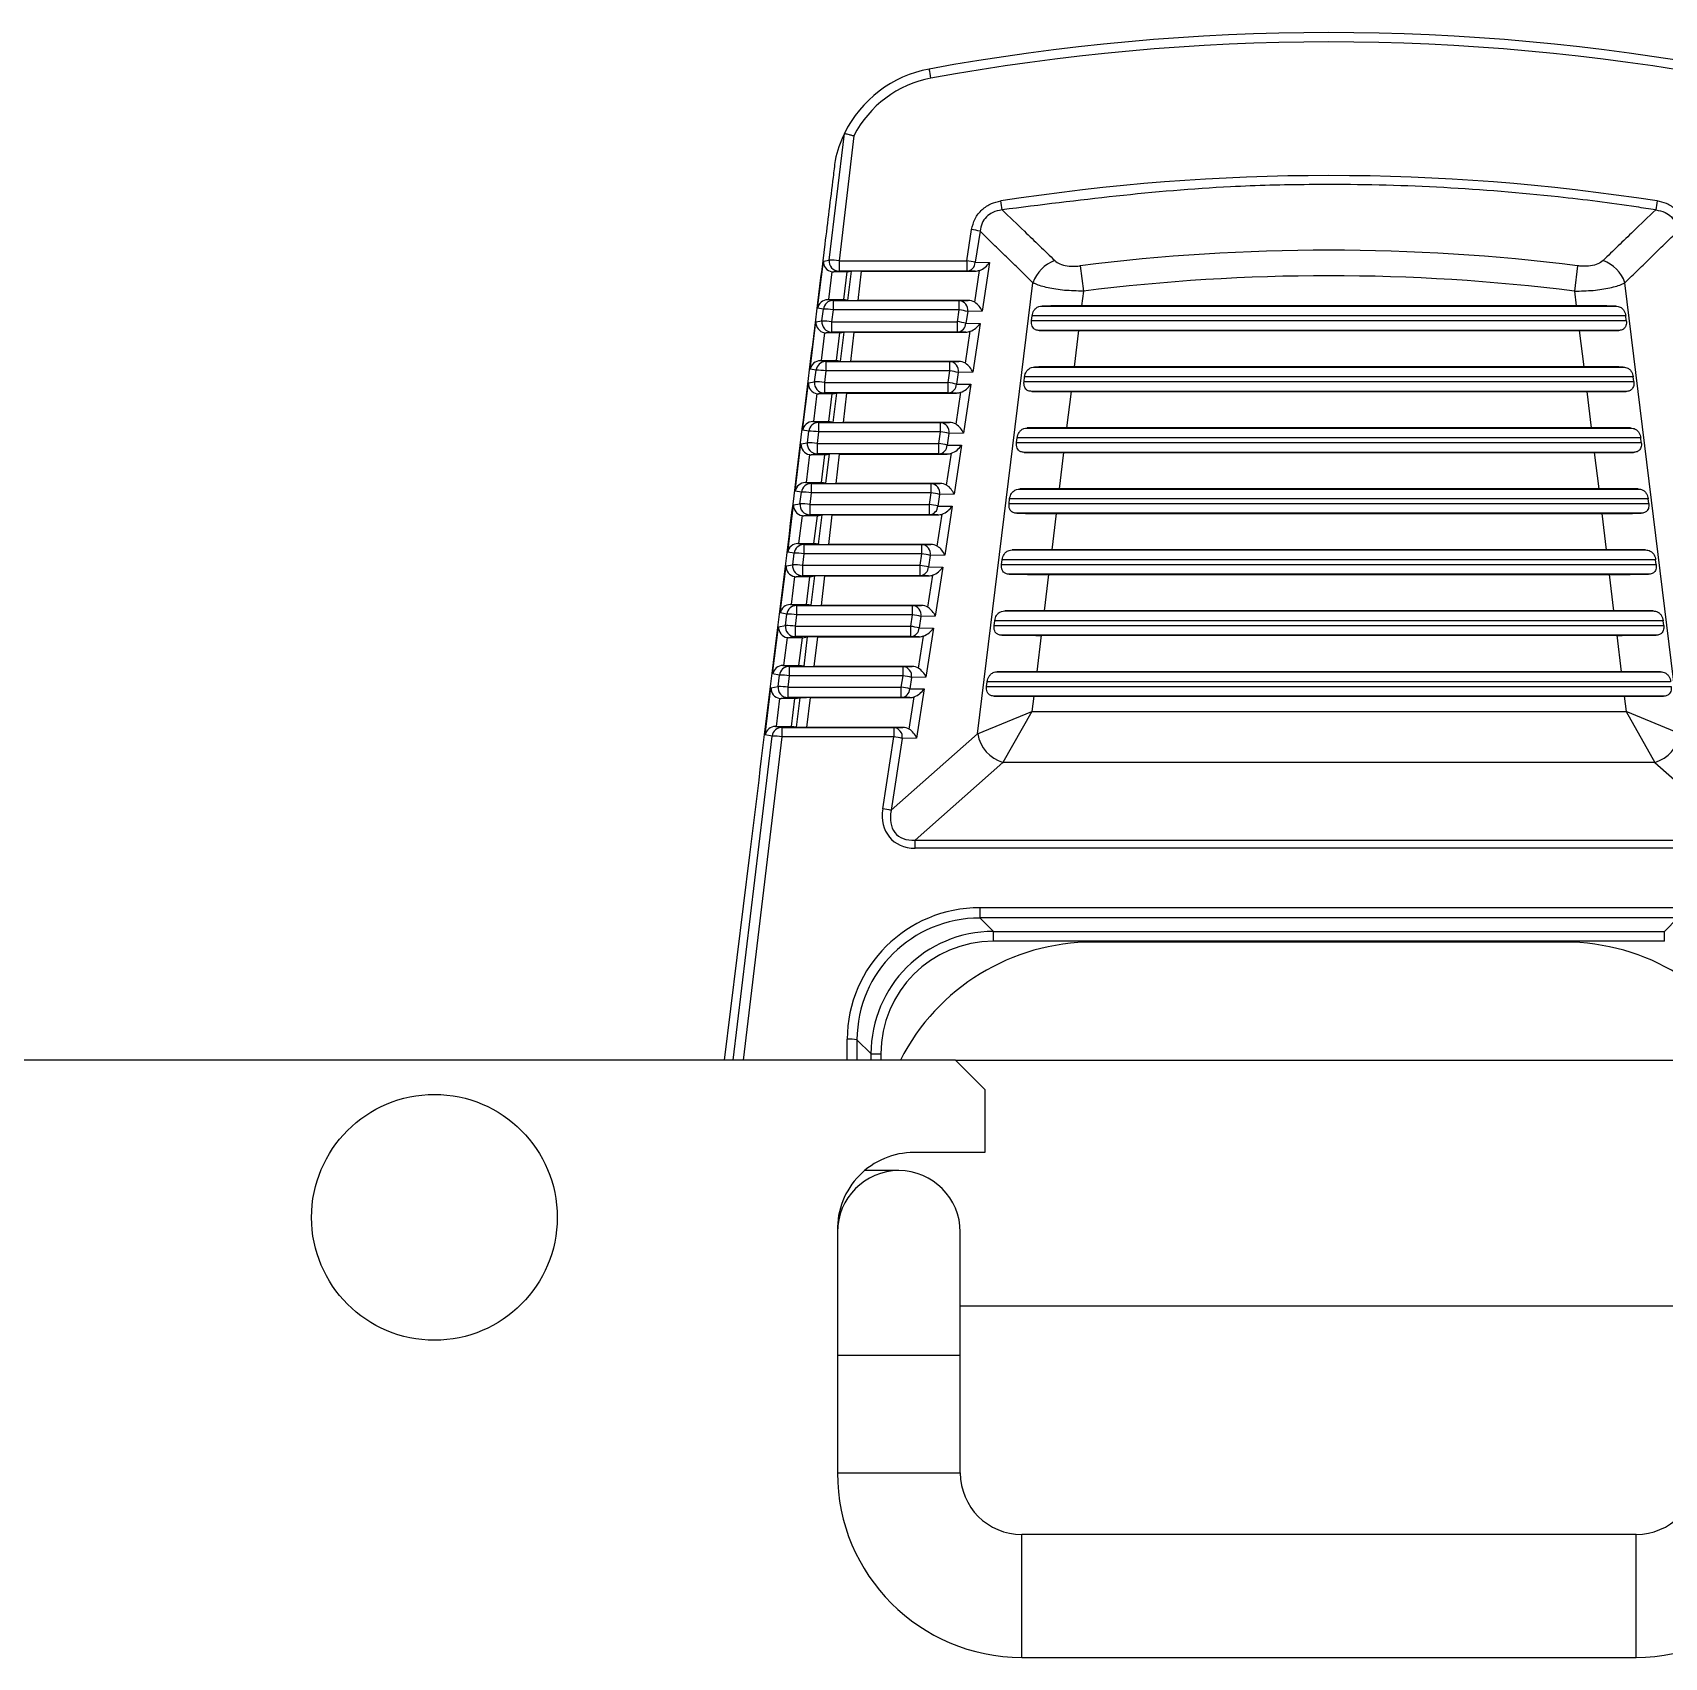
# Model space of a CAD drawing. Extents: x 16.5 to 113.1, y 4.4 to 84.5.
# Drawn here: x 52.641 to 54.301, y 39.339 to 40.991 of the extents above; entities that cross this region are included whole.
import ezdxf

# ---------------------------------------------------------------- set-up
doc = ezdxf.new("R2010")
doc.units = 0
doc.header["$MEASUREMENT"] = 0
doc.linetypes.add('SLD-SOLID', pattern=[0])
doc.layers.add('OBJECT', color=7, linetype='CONTINUOUS')

msp = doc.modelspace()

# ---------------------------------------------------------------- linework, layer by layer
at = {"layer": 'OBJECT', "linetype": 'SLD-SOLID'}
for p, q in [((53.4514, 40.7602), (53.4668, 40.8889)), ((53.4765, 40.8865), (53.4613, 40.7595)), ((53.5913, 40.7595), (53.5962, 40.7911)), ((53.6048, 40.7895), (53.5999, 40.7579)), ((53.4395, 40.7112), (53.4454, 40.7592)), ((53.4454, 40.7592), (53.4514, 40.7602)), ((53.4613, 40.7595), (53.5913, 40.7595)), ((53.4613, 40.7595), (53.4613, 40.749)), ((53.5913, 40.7595), (53.5913, 40.749)), ((53.5999, 40.7579), (53.6145, 40.7577)), ((53.6145, 40.7577), (53.6068, 40.7081)), ((53.4541, 40.7483), (53.4507, 40.7199)), ((53.4613, 40.749), (53.4559, 40.7481)), ((53.4697, 40.7481), (53.4559, 40.7481)), ((53.5913, 40.749), (53.4613, 40.749)), ((53.4663, 40.7199), (53.4697, 40.7481)), ((53.4697, 40.7481), (53.4739, 40.7488)), ((53.4703, 40.7192), (53.4739, 40.7488)), ((53.4839, 40.7489), (53.4803, 40.7191)), ((53.4839, 40.7489), (53.5998, 40.7489)), ((53.5998, 40.7489), (53.5913, 40.749)), ((53.5994, 40.7172), (53.6044, 40.7497)), ((53.7067, 40.7543), (53.7099, 40.7285)), ((54.2127, 40.7543), (54.2095, 40.7285)), ((53.6023, 40.2783), (53.6586, 40.7371)), ((53.7099, 40.7285), (53.7081, 40.7135)), ((54.2095, 40.7285), (54.2114, 40.7135)), ((54.3171, 40.2783), (54.2608, 40.7371)), ((53.4454, 40.7102), (53.4395, 40.7112)), ((53.4439, 40.6982), (53.4454, 40.7102)), ((53.4499, 40.7199), (53.4553, 40.719)), ((53.4499, 40.7199), (53.4507, 40.7199)), ((53.4507, 40.7199), (53.4663, 40.7199)), ((53.4553, 40.7095), (53.4538, 40.6975)), ((53.4553, 40.719), (53.4553, 40.7095)), ((53.4553, 40.719), (53.5836, 40.719)), ((53.5836, 40.7095), (53.4553, 40.7095)), ((53.4703, 40.7192), (53.4663, 40.7199)), ((53.5928, 40.7191), (53.4803, 40.7191)), ((53.5818, 40.6975), (53.5836, 40.7095)), ((53.5836, 40.719), (53.5928, 40.7191)), ((53.5836, 40.7095), (53.5836, 40.719)), ((53.5922, 40.7079), (53.5904, 40.696)), ((53.6068, 40.7081), (53.5922, 40.7079)), ((53.668, 40.7133), (54.2515, 40.7133)), ((54.2114, 40.7135), (53.7081, 40.7135)), ((53.4319, 40.6492), (53.4378, 40.6972)), ((53.4378, 40.6972), (53.4439, 40.6982)), ((53.4538, 40.6975), (53.4538, 40.687)), ((53.4538, 40.6975), (53.5818, 40.6975)), ((53.5818, 40.687), (53.5818, 40.6975)), ((53.5904, 40.696), (53.6049, 40.6957)), ((53.6049, 40.6957), (53.5973, 40.6461)), ((53.6572, 40.6986), (53.6578, 40.7033)), ((53.6572, 40.6986), (54.2623, 40.6986)), ((54.2617, 40.7033), (53.6578, 40.7033)), ((54.2545, 40.6886), (53.665, 40.6886)), ((54.2623, 40.6986), (54.2617, 40.7033)), ((53.4465, 40.6863), (53.443, 40.6579)), ((53.4538, 40.687), (53.4483, 40.6861)), ((53.4621, 40.6861), (53.4483, 40.6861)), ((53.5818, 40.687), (53.4538, 40.687)), ((53.4587, 40.6579), (53.4621, 40.6861)), ((53.4621, 40.6861), (53.4664, 40.6868)), ((53.4629, 40.6571), (53.4664, 40.6868)), ((53.4764, 40.6869), (53.4729, 40.6571)), ((53.4764, 40.6869), (53.5903, 40.6869)), ((53.5903, 40.6869), (53.5818, 40.687)), ((53.5899, 40.6552), (53.5949, 40.6877)), ((53.705, 40.6885), (53.7005, 40.6515)), ((53.705, 40.6885), (54.2144, 40.6885)), ((54.2144, 40.6885), (54.219, 40.6515)), ((53.4423, 40.6579), (53.4478, 40.6569)), ((53.4423, 40.6579), (53.443, 40.6579)), ((53.443, 40.6579), (53.4587, 40.6579)), ((53.4478, 40.6569), (53.4478, 40.6475)), ((53.4478, 40.6569), (53.5741, 40.6569)), ((53.4629, 40.6571), (53.4587, 40.6579)), ((53.5832, 40.6571), (53.4729, 40.6571)), ((53.5741, 40.6569), (53.5832, 40.6571)), ((53.5741, 40.6475), (53.5741, 40.6569)), ((53.4379, 40.6481), (53.4319, 40.6492)), ((53.4365, 40.6363), (53.4379, 40.6481)), ((53.4478, 40.6475), (53.4464, 40.6356)), ((53.5741, 40.6475), (53.4478, 40.6475)), ((53.5723, 40.6356), (53.5741, 40.6475)), ((53.5827, 40.6459), (53.5809, 40.634)), ((53.5973, 40.6461), (53.5827, 40.6459)), ((53.6496, 40.6366), (53.6501, 40.6413)), ((54.2693, 40.6413), (53.6501, 40.6413)), ((53.6604, 40.6513), (54.2591, 40.6513)), ((54.219, 40.6515), (53.7005, 40.6515)), ((54.2699, 40.6366), (54.2693, 40.6413)), ((53.4243, 40.5872), (53.4302, 40.6352)), ((53.4302, 40.6352), (53.4365, 40.6363)), ((53.4389, 40.6243), (53.4354, 40.5959)), ((53.4464, 40.625), (53.4406, 40.6241)), ((53.4545, 40.6241), (53.4406, 40.6241)), ((53.4464, 40.6356), (53.4464, 40.625)), ((53.4464, 40.6356), (53.5723, 40.6356)), ((53.5723, 40.625), (53.4464, 40.625)), ((53.4511, 40.5959), (53.4545, 40.6241)), ((53.4545, 40.6241), (53.459, 40.6248)), ((53.4554, 40.5951), (53.459, 40.6248)), ((53.469, 40.6249), (53.4654, 40.595)), ((53.469, 40.6249), (53.5808, 40.6249)), ((53.5723, 40.625), (53.5723, 40.6356)), ((53.5808, 40.6249), (53.5723, 40.625)), ((53.5804, 40.5932), (53.5854, 40.6257)), ((53.5809, 40.634), (53.5954, 40.6338)), ((53.5954, 40.6338), (53.5878, 40.5841)), ((53.6496, 40.6366), (54.2699, 40.6366)), ((54.2621, 40.6266), (53.6574, 40.6266)), ((53.6974, 40.6265), (53.6929, 40.5895)), ((53.6974, 40.6265), (54.222, 40.6265)), ((54.222, 40.6265), (54.2266, 40.5895)), ((53.4347, 40.5959), (53.4404, 40.5949)), ((53.4347, 40.5959), (53.4354, 40.5959)), ((53.4354, 40.5959), (53.4511, 40.5959)), ((53.4404, 40.5949), (53.4404, 40.5854)), ((53.4404, 40.5949), (53.5646, 40.5949)), ((53.4554, 40.5951), (53.4511, 40.5959)), ((53.5737, 40.595), (53.4654, 40.595)), ((53.5646, 40.5949), (53.5737, 40.595)), ((53.5646, 40.5854), (53.5646, 40.5949)), ((53.6528, 40.5893), (54.2667, 40.5893)), ((54.2266, 40.5895), (53.6929, 40.5895)), ((53.4167, 40.5252), (53.4226, 40.5732)), ((53.4226, 40.5732), (53.4291, 40.5743)), ((53.4305, 40.5861), (53.4243, 40.5872)), ((53.4291, 40.5743), (53.4305, 40.5861)), ((53.4404, 40.5854), (53.439, 40.5736)), ((53.439, 40.5736), (53.439, 40.5631)), ((53.439, 40.5736), (53.5628, 40.5736)), ((53.5646, 40.5854), (53.4404, 40.5854)), ((53.5628, 40.5736), (53.5646, 40.5854)), ((53.5628, 40.5631), (53.5628, 40.5736)), ((53.5732, 40.5838), (53.5714, 40.572)), ((53.5878, 40.5841), (53.5732, 40.5838)), ((53.642, 40.5746), (53.6425, 40.5793)), ((53.642, 40.5746), (54.2775, 40.5746)), ((54.2769, 40.5793), (53.6425, 40.5793)), ((54.2775, 40.5746), (54.2769, 40.5793)), ((53.4313, 40.5623), (53.4278, 40.5339)), ((53.439, 40.5631), (53.433, 40.5621)), ((53.4469, 40.5621), (53.433, 40.5621)), ((53.5628, 40.5631), (53.439, 40.5631)), ((53.4434, 40.5339), (53.4469, 40.5621)), ((53.4469, 40.5621), (53.4516, 40.5629)), ((53.448, 40.5331), (53.4516, 40.5629)), ((53.4616, 40.5629), (53.458, 40.533)), ((53.4616, 40.5629), (53.5712, 40.5629)), ((53.5712, 40.5629), (53.5628, 40.5631)), ((53.5708, 40.5312), (53.5758, 40.5638)), ((53.5714, 40.572), (53.5859, 40.5718)), ((53.5859, 40.5718), (53.5783, 40.522)), ((54.2697, 40.5646), (53.6497, 40.5646)), ((53.6898, 40.5645), (53.6853, 40.5275)), ((53.6898, 40.5645), (54.2296, 40.5645)), ((54.2296, 40.5645), (54.2342, 40.5275)), ((53.423, 40.5241), (53.4167, 40.5252)), ((53.4216, 40.5123), (53.423, 40.5241)), ((53.4271, 40.5339), (53.433, 40.5329)), ((53.4271, 40.5339), (53.4278, 40.5339)), ((53.4278, 40.5339), (53.4434, 40.5339)), ((53.433, 40.5234), (53.4315, 40.5116)), ((53.433, 40.5329), (53.433, 40.5234)), ((53.433, 40.5329), (53.5551, 40.5329)), ((53.5551, 40.5234), (53.433, 40.5234)), ((53.448, 40.5331), (53.4434, 40.5339)), ((53.5642, 40.533), (53.458, 40.533)), ((53.5533, 40.5116), (53.5551, 40.5234)), ((53.5551, 40.5329), (53.5642, 40.533)), ((53.5551, 40.5234), (53.5551, 40.5329)), ((53.6452, 40.5273), (54.2743, 40.5273)), ((54.2342, 40.5275), (53.6853, 40.5275)), ((53.4091, 40.4632), (53.415, 40.5112)), ((53.415, 40.5112), (53.4216, 40.5123)), ((53.4315, 40.5116), (53.4315, 40.5011)), ((53.4315, 40.5116), (53.5533, 40.5116)), ((53.5533, 40.5011), (53.5533, 40.5116)), ((53.5637, 40.5218), (53.5619, 40.51)), ((53.5619, 40.51), (53.5764, 40.5098)), ((53.5783, 40.522), (53.5637, 40.5218)), ((53.5764, 40.5098), (53.5688, 40.46)), ((53.6343, 40.5126), (53.6349, 40.5173)), ((53.6343, 40.5126), (54.2851, 40.5126)), ((54.2845, 40.5173), (53.6349, 40.5173)), ((54.2851, 40.5126), (54.2845, 40.5173)), ((53.4237, 40.5003), (53.4202, 40.4719)), ((53.4315, 40.5011), (53.4254, 40.5001)), ((53.4393, 40.5001), (53.4254, 40.5001)), ((53.5533, 40.5011), (53.4315, 40.5011)), ((53.4358, 40.4719), (53.4393, 40.5001)), ((53.4393, 40.5001), (53.4441, 40.5009)), ((53.4405, 40.4711), (53.4441, 40.5009)), ((53.4541, 40.501), (53.4505, 40.471)), ((53.4541, 40.501), (53.5617, 40.501)), ((53.5617, 40.501), (53.5533, 40.5011)), ((53.5613, 40.4691), (53.5663, 40.5018)), ((54.2773, 40.5026), (53.6421, 40.5026)), ((53.6822, 40.5025), (53.6777, 40.4655)), ((53.6822, 40.5025), (54.2373, 40.5025)), ((54.2373, 40.5025), (54.2418, 40.4655)), ((53.4156, 40.4621), (53.4091, 40.4632)), ((53.4142, 40.4503), (53.4156, 40.4621)), ((53.4195, 40.4719), (53.4255, 40.4708)), ((53.4195, 40.4719), (53.4202, 40.4719)), ((53.4202, 40.4719), (53.4358, 40.4719)), ((53.4255, 40.4614), (53.4241, 40.4497)), ((53.4255, 40.4708), (53.4255, 40.4614)), ((53.4255, 40.4708), (53.5456, 40.4708)), ((53.5456, 40.4614), (53.4255, 40.4614)), ((53.4405, 40.4711), (53.4358, 40.4719)), ((53.5547, 40.471), (53.4505, 40.471)), ((53.5438, 40.4497), (53.5456, 40.4614)), ((53.5456, 40.4708), (53.5547, 40.471)), ((53.5456, 40.4614), (53.5456, 40.4708)), ((53.5542, 40.4598), (53.5524, 40.4481)), ((53.5688, 40.46), (53.5542, 40.4598)), ((53.6376, 40.4653), (54.2819, 40.4653)), ((54.2418, 40.4655), (53.6777, 40.4655)), ((53.4015, 40.4012), (53.4074, 40.4492)), ((53.4074, 40.4492), (53.4142, 40.4503)), ((53.4241, 40.4497), (53.4241, 40.4391)), ((53.4241, 40.4497), (53.5438, 40.4497)), ((53.5438, 40.4391), (53.5438, 40.4497)), ((53.5518, 40.4071), (53.5568, 40.4398)), ((53.5524, 40.4481), (53.5669, 40.4479)), ((53.5669, 40.4479), (53.5592, 40.398)), ((53.6267, 40.4506), (53.6273, 40.4553)), ((53.6267, 40.4506), (54.2927, 40.4506)), ((54.2921, 40.4553), (53.6273, 40.4553)), ((54.2849, 40.4406), (53.6345, 40.4406)), ((53.6746, 40.4405), (53.67, 40.4035)), ((53.6746, 40.4405), (54.2449, 40.4405)), ((54.2449, 40.4405), (54.2494, 40.4035)), ((54.2927, 40.4506), (54.2921, 40.4553)), ((53.4161, 40.4383), (53.4126, 40.4099)), ((53.4241, 40.4391), (53.4178, 40.4381)), ((53.4317, 40.4381), (53.4178, 40.4381)), ((53.5438, 40.4391), (53.4241, 40.4391)), ((53.4282, 40.4099), (53.4317, 40.4381)), ((53.4317, 40.4381), (53.4367, 40.4389)), ((53.4331, 40.409), (53.4367, 40.4389)), ((53.4467, 40.439), (53.4431, 40.4089)), ((53.4467, 40.439), (53.5522, 40.439)), ((53.5522, 40.439), (53.5438, 40.4391)), ((53.4119, 40.4099), (53.4181, 40.4088)), ((53.4119, 40.4099), (53.4126, 40.4099)), ((53.4126, 40.4099), (53.4282, 40.4099)), ((53.4181, 40.4088), (53.4181, 40.3993)), ((53.4181, 40.4088), (53.536, 40.4088)), ((53.4331, 40.409), (53.4282, 40.4099)), ((53.5452, 40.4089), (53.4431, 40.4089)), ((53.536, 40.4088), (53.5452, 40.4089)), ((53.536, 40.3993), (53.536, 40.4088)), ((53.4082, 40.4), (53.4015, 40.4012)), ((53.4068, 40.3884), (53.4082, 40.4)), ((53.4181, 40.3993), (53.4167, 40.3877)), ((53.536, 40.3993), (53.4181, 40.3993)), ((53.5343, 40.3877), (53.536, 40.3993)), ((53.5446, 40.3978), (53.5428, 40.3861)), ((53.5592, 40.398), (53.5446, 40.3978)), ((53.6191, 40.3886), (53.6197, 40.3933)), ((54.2998, 40.3933), (53.6197, 40.3933)), ((53.6299, 40.4033), (54.2895, 40.4033)), ((54.2494, 40.4035), (53.67, 40.4035)), ((54.3003, 40.3886), (54.2998, 40.3933)), ((53.3938, 40.3392), (53.3998, 40.3872)), ((53.3998, 40.3872), (53.4068, 40.3884)), ((53.4085, 40.3763), (53.405, 40.3479)), ((53.4167, 40.3772), (53.4102, 40.3761)), ((53.4241, 40.3761), (53.4102, 40.3761)), ((53.4167, 40.3877), (53.4167, 40.3772)), ((53.4167, 40.3877), (53.5343, 40.3877)), ((53.5343, 40.3772), (53.4167, 40.3772)), ((53.4206, 40.3479), (53.4241, 40.3761)), ((53.4241, 40.3761), (53.4292, 40.3769)), ((53.4257, 40.347), (53.4292, 40.3769)), ((53.4393, 40.377), (53.4356, 40.3469)), ((53.4393, 40.377), (53.5427, 40.377)), ((53.5343, 40.3772), (53.5343, 40.3877)), ((53.5427, 40.377), (53.5343, 40.3772)), ((53.5423, 40.3451), (53.5473, 40.3778)), ((53.5428, 40.3861), (53.5574, 40.3859)), ((53.5574, 40.3859), (53.5497, 40.3359)), ((53.6191, 40.3886), (54.3003, 40.3886)), ((54.2926, 40.3786), (53.6269, 40.3786)), ((53.667, 40.3785), (53.6624, 40.3415)), ((53.667, 40.3785), (54.2525, 40.3785)), ((54.2525, 40.3785), (54.257, 40.3415)), ((53.4043, 40.3479), (53.4106, 40.3468)), ((53.4043, 40.3479), (53.405, 40.3479)), ((53.405, 40.3479), (53.4206, 40.3479)), ((53.4106, 40.3468), (53.4106, 40.3373)), ((53.4106, 40.3468), (53.5265, 40.3468)), ((53.4257, 40.347), (53.4206, 40.3479)), ((53.5356, 40.3469), (53.4356, 40.3469)), ((53.5265, 40.3468), (53.5356, 40.3469)), ((53.5265, 40.3373), (53.5265, 40.3468)), ((53.6223, 40.3413), (54.2971, 40.3413)), ((54.257, 40.3415), (53.6624, 40.3415)), ((53.3862, 40.2772), (53.3921, 40.3252)), ((53.3921, 40.3252), (53.3993, 40.3264)), ((53.4007, 40.338), (53.3938, 40.3392)), ((53.3993, 40.3264), (53.4007, 40.338)), ((53.4106, 40.3373), (53.4092, 40.3257)), ((53.4092, 40.3257), (53.4092, 40.3152)), ((53.4092, 40.3257), (53.5247, 40.3257)), ((53.5265, 40.3373), (53.4106, 40.3373)), ((53.5247, 40.3257), (53.5265, 40.3373)), ((53.5247, 40.3152), (53.5247, 40.3257)), ((53.5351, 40.3357), (53.5333, 40.3241)), ((53.5333, 40.3241), (53.5479, 40.3239)), ((53.5497, 40.3359), (53.5351, 40.3357)), ((53.5479, 40.3239), (53.5402, 40.2739)), ((53.6115, 40.3266), (53.6121, 40.3313)), ((53.6115, 40.3266), (54.308, 40.3266)), ((54.3074, 40.3313), (53.6121, 40.3313)), ((53.4009, 40.3143), (53.3974, 40.2859)), ((53.4092, 40.3152), (53.4026, 40.3141)), ((53.4165, 40.3141), (53.4026, 40.3141)), ((53.5247, 40.3152), (53.4092, 40.3152)), ((53.413, 40.2859), (53.4165, 40.3141)), ((53.4165, 40.3141), (53.4218, 40.315)), ((53.4182, 40.285), (53.4218, 40.315)), ((53.4318, 40.3151), (53.4282, 40.2849)), ((53.4318, 40.3151), (53.5332, 40.3151)), ((53.5332, 40.3151), (53.5247, 40.3152)), ((53.5328, 40.283), (53.5378, 40.3159)), ((54.3002, 40.3166), (53.6193, 40.3166)), ((53.6594, 40.3165), (53.6575, 40.3011)), ((53.6594, 40.3165), (54.2601, 40.3165)), ((54.2601, 40.3165), (54.262, 40.3011)), ((53.6023, 40.2783), (53.6575, 40.3011)), ((53.6575, 40.3011), (53.6281, 40.2492)), ((53.6575, 40.3011), (54.262, 40.3011)), ((54.3171, 40.2783), (54.262, 40.3011)), ((54.262, 40.3011), (54.2913, 40.2492)), ((53.3537, 39.9465), (53.3933, 40.276)), ((53.4032, 40.2753), (53.3637, 39.9465)), ((53.3933, 40.276), (53.3862, 40.2772)), ((53.3967, 40.2859), (53.4032, 40.2848)), ((53.3967, 40.2859), (53.3974, 40.2859)), ((53.3974, 40.2859), (53.413, 40.2859)), ((53.4032, 40.2848), (53.517, 40.2848)), ((53.4032, 40.2848), (53.4032, 40.2753)), ((53.517, 40.2753), (53.4032, 40.2753)), ((53.4182, 40.285), (53.413, 40.2859)), ((53.5261, 40.2849), (53.4282, 40.2849)), ((53.5058, 40.2021), (53.517, 40.2753)), ((53.5144, 40.2005), (53.6023, 40.2783)), ((53.5256, 40.2737), (53.5144, 40.2005)), ((53.517, 40.2848), (53.5261, 40.2849)), ((53.517, 40.2848), (53.517, 40.2753)), ((53.5402, 40.2739), (53.5256, 40.2737)), ((53.6281, 40.2492), (53.5388, 40.1701)), ((54.2913, 40.2492), (53.6281, 40.2492)), ((54.2913, 40.2492), (54.3807, 40.1701)), ((53.5388, 40.162), (53.5388, 40.1701)), ((53.5388, 40.1701), (54.3807, 40.1701)), ((54.3807, 40.162), (53.5388, 40.162)), ((53.3702, 40.1551), (53.3445, 39.9465)), ((53.6047, 40.1015), (54.3147, 40.1015)), ((53.6047, 40.1015), (53.6047, 40.091)), ((54.3147, 40.091), (53.6047, 40.091)), ((53.6047, 40.091), (53.6185, 40.0773)), ((54.3147, 40.091), (54.301, 40.0773)), ((53.6185, 40.0773), (54.301, 40.0773)), ((53.6185, 40.0673), (53.6185, 40.0773)), ((54.301, 40.0673), (54.301, 40.0773)), ((54.301, 40.0673), (53.6185, 40.0673)), ((54.1997, 40.0665), (53.7197, 40.0665)), ((53.4695, 39.9465), (53.4696, 39.9676)), ((53.4796, 39.9671), (53.4795, 39.9465)), ((53.4939, 39.9528), (53.4796, 39.9671)), ((53.5797, 39.9465), (52.3588, 39.9465)), ((53.4939, 39.9465), (53.4939, 39.9528)), ((53.4939, 39.9528), (53.5039, 39.9528)), ((53.5039, 39.9528), (53.5039, 39.9465)), ((53.5797, 39.9465), (54.6897, 39.9465)), ((53.6097, 39.9165), (53.5797, 39.9465)), ((53.6097, 39.9165), (53.6097, 39.8525)), ((53.6097, 39.8525), (53.5377, 39.8525)), ((53.5222, 39.834), (53.4873, 39.834)), ((53.4597, 39.7715), (53.4597, 39.6465)), ((53.5847, 39.6465), (53.5847, 39.7715)), ((53.5847, 39.6965), (54.3347, 39.6965)), ((53.4597, 39.6465), (53.4597, 39.5265)), ((53.4597, 39.6465), (53.5222, 39.6465)), ((53.5222, 39.6465), (53.5847, 39.6465)), ((53.5847, 39.5265), (53.5847, 39.6465)), ((53.4597, 39.5265), (53.5222, 39.5265)), ((53.5222, 39.5265), (53.5847, 39.5265)), ((54.2722, 39.464), (53.6472, 39.464)), ((53.6472, 39.4015), (53.6472, 39.464)), ((54.2722, 39.4015), (54.2722, 39.464)), ((53.6472, 39.339), (53.6472, 39.4015)), ((54.2722, 39.339), (54.2722, 39.4015)), ((53.6472, 39.339), (54.2722, 39.339))]:
    msp.add_line(p, q, dxfattribs=at)
msp.add_circle((53.0497, 39.7865), 0.125, dxfattribs=at)
for centre, radius, start, end in [((53.9597, 38.7415), 2.25, 79.5863, 100.4137), ((53.9597, 38.742), 2.24, 79.5863, 100.4137), ((53.5747, 40.8364), 0.12, 100.4137, 154.0782), ((53.3146, 40.9033), 0.2439, 9.8757, 12.1036), ((53.5747, 40.8369), 0.11, 100.4137, 153.2137), ((53.5747, 40.8364), 0.12, 154.0782, 167.8929), ((52.8872, 40.7039), 0.7478, 8.2524, 8.9558), ((55.0323, 40.7039), 0.7478, 171.0442, 171.7476), ((53.5799, 40.6788), 0.1135, 77.3605, 81.7737), ((53.4613, 40.759), 0.01, 173.0101, 269.9223), ((53.4526, 40.7065), 0.0537, 80.7128, 91.326), ((53.5751, 40.6472), 0.1135, 77.3605, 81.7737), ((53.5906, 40.7582), 0.00928, 274.1928, 358.0838), ((53.6928, 40.7257), 0.036, 109.3269, 161.5399), ((53.9597, 38.7415), 2.0287, 82.8353, 97.1647), ((54.2267, 40.7257), 0.036, 18.4601, 70.6731), ((53.9597, 38.7415), 2.0027, 82.8353, 97.1647), ((53.4553, 40.709), 0.01, 90.0619, 173.0244), ((53.4466, 40.6565), 0.0537, 80.7128, 91.326), ((53.5828, 40.7094), 0.0096, 351.0465, 84.6862), ((53.5674, 40.5971), 0.1135, 77.3605, 81.7737), ((53.4539, 40.697), 0.01, 173.0101, 269.9223), ((53.4452, 40.6445), 0.0537, 80.7128, 91.326), ((53.5656, 40.5852), 0.1135, 77.3605, 81.7737), ((53.5811, 40.6963), 0.00928, 274.1928, 358.0838), ((53.4478, 40.6469), 0.01, 90.0619, 173.0244), ((53.5732, 40.6474), 0.0096, 351.0465, 84.6862), ((53.4392, 40.5944), 0.0537, 80.7128, 91.326), ((53.5579, 40.5351), 0.1135, 77.3605, 81.7737), ((53.4464, 40.635), 0.01, 173.0101, 269.9223), ((53.4377, 40.5826), 0.0537, 80.7128, 91.326), ((53.5561, 40.5232), 0.1135, 77.3605, 81.7737), ((53.5716, 40.6343), 0.00928, 274.1928, 358.0838), ((53.4404, 40.5849), 0.01, 90.0619, 173.0244), ((53.5637, 40.5853), 0.0096, 351.0465, 84.6862), ((53.439, 40.5731), 0.01, 173.0101, 269.9223), ((53.4303, 40.5206), 0.0537, 80.7128, 91.326), ((53.4317, 40.5324), 0.0537, 80.7128, 91.326), ((53.5465, 40.4613), 0.1135, 77.3605, 81.7737), ((53.5484, 40.4731), 0.1135, 77.3605, 81.7737), ((53.5621, 40.5723), 0.00928, 274.1928, 358.0838), ((53.433, 40.5229), 0.01, 90.0619, 173.0244), ((53.4243, 40.4704), 0.0537, 80.7128, 91.326), ((53.5542, 40.5233), 0.0096, 351.0465, 84.6862), ((53.5388, 40.4111), 0.1135, 77.3605, 81.7737), ((53.4316, 40.5111), 0.01, 173.0101, 269.9223), ((53.4229, 40.4586), 0.0537, 80.7128, 91.326), ((53.537, 40.3993), 0.1135, 77.3605, 81.7737), ((53.5526, 40.5104), 0.00928, 274.1928, 358.0838), ((53.4255, 40.4608), 0.01, 90.0619, 173.0244), ((53.4168, 40.4084), 0.0537, 80.7128, 91.326), ((53.5447, 40.4613), 0.0096, 351.0465, 84.6862), ((53.5293, 40.349), 0.1135, 77.3605, 81.7737), ((53.4241, 40.4491), 0.01, 173.0101, 269.9223), ((53.4154, 40.3966), 0.0537, 80.7128, 91.326), ((53.5275, 40.3373), 0.1135, 77.3605, 81.7737), ((53.5431, 40.4484), 0.00928, 274.1928, 358.0838), ((53.4181, 40.3988), 0.01, 90.0619, 173.0244), ((53.5352, 40.3993), 0.0096, 351.0465, 84.6862), ((53.4094, 40.3463), 0.0537, 80.7128, 91.326), ((53.5198, 40.287), 0.1135, 77.3605, 81.7737), ((53.4167, 40.3872), 0.01, 173.0101, 269.9223), ((53.408, 40.3347), 0.0537, 80.7128, 91.326), ((53.518, 40.2753), 0.1135, 77.3605, 81.7737), ((53.5336, 40.3864), 0.00928, 274.1928, 358.0838), ((53.4106, 40.3368), 0.01, 90.0619, 173.0244), ((53.5256, 40.3372), 0.0096, 351.0465, 84.6862), ((53.4092, 40.3252), 0.01, 173.0101, 269.9223), ((53.4006, 40.2727), 0.0537, 80.7128, 91.326), ((53.402, 40.2843), 0.0537, 80.7128, 91.326), ((53.5085, 40.2134), 0.1135, 77.3605, 81.7737), ((53.5241, 40.3244), 0.00928, 274.1928, 358.0838), ((53.5103, 40.225), 0.1135, 77.3605, 81.7737), ((53.4032, 40.2748), 0.01, 90.0619, 173.0244), ((53.3945, 40.2223), 0.0537, 80.7128, 91.326), ((53.5161, 40.2752), 0.0096, 351.0465, 84.6862), ((53.5008, 40.1629), 0.1135, 77.3605, 81.7737), ((53.6392, 40.2849), 0.0374, 190.184, 252.816), ((54.2803, 40.2849), 0.0374, 287.184, 349.816), ((53.4895, 40.0897), 0.1135, 77.3605, 81.7737), ((53.7197, 39.8465), 0.22, 90, 152.9643), ((54.1997, 39.8465), 0.22, 27.0357, 90), ((53.4716, 39.9099), 0.0578, 82.0198, 91.9205), ((53.5377, 39.7745), 0.078, 90, 181.1629), ((53.5222, 39.7715), 0.0625, 90, 180), ((53.5222, 39.7715), 0.0625, 0, 90), ((53.6472, 39.5265), 0.1875, 180, 270), ((53.6472, 39.5265), 0.0625, 180, 270), ((54.2722, 39.5265), 0.0625, 270, 0), ((54.2722, 39.5265), 0.1875, 270, 0)]:
    msp.add_arc(centre, radius, start, end, dxfattribs=at)
for centre, major_axis, ratio, start_param, end_param in [((53.9597, 38.6758), (0, 2.1703), 0.999535, 6.128671, 6.4377), ((53.4553, 40.758), (0.00734, -0.00707), 0.946913, 3.811986, 5.330422), ((53.6059, 40.7588), (0.00979, 0.00828), 0.557988, 4.134811, 5.189222), ((53.4559, 40.7581), (-0.00989, -0.0016), 0.998514, 1.236067, 1.409966), ((53.4839, 40.7488), (0.0101, 0), 0.008673, 1.576038, 3.088121), ((53.6, 40.7589), (0.0115, 0.0009), 0.862782, 4.62558, 5.031841), ((53.4494, 40.7099), (0.00821, 0.00613), 0.948914, 0.904125, 2.352461), ((53.4804, 40.7192), (0.0101, 0), 0.00868, 3.192982, 4.705065), ((53.5924, 40.7091), (0.0115, 0.0012), 0.861198, 0.832372, 1.450105), ((53.5982, 40.7092), (-0.00769, 0.00883), 0.591833, 4.129844, 5.184255), ((53.708, 40.713), (0.0605, 0), 0.008662, 1.569733, 2.294663), ((54.2114, 40.713), (0.0605, 0), 0.008662, 0.84693, 1.57186), ((53.4477, 40.696), (0.00734, -0.00707), 0.946913, 3.811986, 5.330422), ((53.5963, 40.6968), (0.00979, 0.00828), 0.557988, 4.134811, 5.189222), ((53.7051, 40.689), (0.0605, 0), 0.008662, 3.986395, 4.711325), ((54.2144, 40.689), (0.0605, 0), 0.008662, 4.713453, 5.438383), ((53.4483, 40.6961), (-0.00989, -0.0016), 0.998514, 1.236067, 1.409966), ((53.4765, 40.6868), (0.0101, 0), 0.008673, 1.576038, 3.088121), ((53.5905, 40.6969), (0.0115, 0.0009), 0.862782, 4.62558, 5.031841), ((53.4418, 40.6479), (0.00821, 0.00613), 0.948914, 0.904125, 2.352461), ((53.4729, 40.6571), (0.0101, 0), 0.00868, 3.192982, 4.705065), ((53.5829, 40.6471), (0.0115, 0.0012), 0.861198, 0.832372, 1.450105), ((53.5887, 40.6471), (-0.00769, 0.00883), 0.591833, 4.129844, 5.184255), ((53.7004, 40.651), (0.0605, 0), 0.008662, 1.569733, 2.294663), ((54.219, 40.651), (0.0605, 0), 0.008662, 0.84693, 1.57186), ((53.4401, 40.634), (0.00734, -0.00707), 0.946913, 3.811986, 5.330422), ((53.4407, 40.6341), (-0.00989, -0.0016), 0.998514, 1.236067, 1.409966), ((53.4691, 40.6248), (0.0101, 0), 0.008673, 1.576038, 3.088121), ((53.581, 40.6349), (0.0115, 0.0009), 0.862782, 4.62558, 5.031841), ((53.5868, 40.6348), (0.00979, 0.00828), 0.557988, 4.134811, 5.189222), ((53.6975, 40.627), (0.0605, 0), 0.008662, 3.986395, 4.711325), ((54.222, 40.627), (0.0605, 0), 0.008662, 4.713453, 5.438383), ((53.4342, 40.5859), (0.00821, 0.00613), 0.948914, 0.904125, 2.352461), ((53.4655, 40.5951), (0.0101, 0), 0.00868, 3.192982, 4.705065), ((53.5734, 40.585), (0.0115, 0.0012), 0.861198, 0.832372, 1.450105), ((53.5792, 40.5851), (-0.00769, 0.00883), 0.591833, 4.129844, 5.184255), ((53.6928, 40.589), (0.0605, 0), 0.008662, 1.569733, 2.294663), ((54.2266, 40.589), (0.0605, 0), 0.008662, 0.84693, 1.57186), ((53.4325, 40.572), (0.00734, -0.00707), 0.946913, 3.811986, 5.330422), ((53.433, 40.5721), (-0.00989, -0.0016), 0.998514, 1.236067, 1.409966), ((53.4616, 40.5629), (0.0101, 0), 0.008673, 1.576038, 3.088121), ((53.5715, 40.5729), (0.0115, 0.0009), 0.862782, 4.62558, 5.031841), ((53.5773, 40.5728), (0.00979, 0.00828), 0.557988, 4.134811, 5.189222), ((53.6899, 40.565), (0.0605, 0), 0.008662, 3.986395, 4.711325), ((54.2296, 40.565), (0.0605, 0), 0.008662, 4.713453, 5.438383), ((53.4266, 40.5239), (0.00821, 0.00613), 0.948914, 0.904125, 2.352461), ((53.458, 40.5331), (0.0101, 0), 0.00868, 3.192982, 4.705065), ((53.5638, 40.523), (0.0115, 0.0012), 0.861198, 0.832372, 1.450105), ((53.5697, 40.5231), (-0.00769, 0.00883), 0.591833, 4.129844, 5.184255), ((53.6852, 40.527), (0.0605, 0), 0.008662, 1.569733, 2.294663), ((54.2343, 40.527), (0.0605, 0), 0.008662, 0.84693, 1.57186), ((53.4249, 40.51), (0.00734, -0.00707), 0.946913, 3.811986, 5.330422), ((53.5678, 40.5109), (0.00979, 0.00828), 0.557988, 4.134811, 5.189222), ((53.4254, 40.5101), (-0.00989, -0.0016), 0.998514, 1.236067, 1.409966), ((53.4542, 40.5009), (0.0101, 0), 0.008673, 1.576038, 3.088121), ((53.562, 40.511), (0.0115, 0.0009), 0.862782, 4.62558, 5.031841), ((53.6823, 40.503), (0.0605, 0), 0.008662, 3.986395, 4.711325), ((54.2372, 40.503), (0.0605, 0), 0.008662, 4.713453, 5.438383), ((53.419, 40.4619), (0.00821, 0.00613), 0.948914, 0.904125, 2.352461), ((53.4506, 40.4711), (0.0101, 0), 0.00868, 3.192982, 4.705065), ((53.5543, 40.461), (0.0115, 0.0012), 0.861198, 0.832372, 1.450105), ((53.5602, 40.4611), (-0.00769, 0.00883), 0.591833, 4.129844, 5.184255), ((53.6776, 40.465), (0.0605, 0), 0.008662, 1.569733, 2.294663), ((54.2419, 40.465), (0.0605, 0), 0.008662, 0.84693, 1.57186), ((53.4173, 40.448), (0.00734, -0.00707), 0.946913, 3.811986, 5.330422), ((53.5525, 40.449), (0.0115, 0.0009), 0.862782, 4.62558, 5.031841), ((53.5583, 40.4489), (0.00979, 0.00828), 0.557988, 4.134811, 5.189222), ((53.6746, 40.441), (0.0605, 0), 0.008662, 3.986395, 4.711325), ((54.2448, 40.441), (0.0605, 0), 0.008662, 4.713453, 5.438383), ((53.4178, 40.4481), (-0.00989, -0.0016), 0.998514, 1.236067, 1.409966), ((53.4467, 40.4389), (0.0101, 0), 0.008673, 1.576038, 3.088121), ((53.4114, 40.3999), (0.00821, 0.00613), 0.948914, 0.904125, 2.352461), ((53.4432, 40.409), (0.0101, 0), 0.00868, 3.192982, 4.705065), ((53.5448, 40.3989), (0.0115, 0.0012), 0.861198, 0.832372, 1.450105), ((53.5506, 40.399), (-0.00769, 0.00883), 0.591833, 4.129844, 5.184255), ((53.67, 40.403), (0.0605, 0), 0.008662, 1.569733, 2.294663), ((54.2495, 40.403), (0.0605, 0), 0.008662, 0.84693, 1.57186), ((53.4097, 40.386), (0.00734, -0.00707), 0.946913, 3.811986, 5.330422), ((53.4102, 40.3861), (-0.00989, -0.0016), 0.998514, 1.236067, 1.409966), ((53.4393, 40.3769), (0.0101, 0), 0.008673, 1.576038, 3.088121), ((53.543, 40.387), (0.0115, 0.0009), 0.862782, 4.62558, 5.031841), ((53.5488, 40.3869), (0.00979, 0.00828), 0.557988, 4.134811, 5.189222), ((53.667, 40.379), (0.0605, 0), 0.008662, 3.986395, 4.711325), ((54.2524, 40.379), (0.0605, 0), 0.008662, 4.713453, 5.438383), ((53.4038, 40.3379), (0.00821, 0.00613), 0.948914, 0.904125, 2.352461), ((53.4357, 40.347), (0.0101, 0), 0.00868, 3.192982, 4.705065), ((53.5353, 40.3369), (0.0115, 0.0012), 0.861198, 0.832372, 1.450105), ((53.5411, 40.337), (-0.00769, 0.00883), 0.591833, 4.129844, 5.184255), ((53.6624, 40.341), (0.0605, 0), 0.008662, 1.569733, 2.294663), ((54.2571, 40.341), (0.0605, 0), 0.008662, 0.84693, 1.57186), ((53.4021, 40.324), (0.00734, -0.00707), 0.946913, 3.811986, 5.330422), ((53.5393, 40.325), (0.00979, 0.00828), 0.557988, 4.134811, 5.189222), ((53.4026, 40.3241), (-0.00989, -0.0016), 0.998514, 1.236067, 1.409966), ((53.4319, 40.315), (0.0101, 0), 0.008673, 1.576038, 3.088121), ((53.5335, 40.3251), (0.0115, 0.0009), 0.862782, 4.62558, 5.031841), ((53.6594, 40.317), (0.0605, 0), 0.008662, 3.986395, 4.711325), ((54.26, 40.317), (0.0605, 0), 0.008662, 4.713453, 5.438383), ((53.3961, 40.2759), (0.00821, 0.00613), 0.948914, 0.904125, 2.352461), ((53.4283, 40.285), (0.0101, 0), 0.00868, 3.192982, 4.705065), ((53.5258, 40.2749), (0.0115, 0.0012), 0.861198, 0.832372, 1.450105), ((53.5316, 40.275), (-0.00769, 0.00883), 0.591833, 4.129844, 5.184255), ((53.5535, 40.2096), (0.0395, 0.0379), 0.729911, 2.380192, 3.791718), ((53.5535, 40.2091), (0.0343, 0.0324), 0.634863, 2.385346, 3.796872), ((53.6051, 39.9666), (0.1299, -0.0387), 0.994537, 1.861849, 3.425049), ((53.6051, 39.9661), (0.1188, -0.0407), 0.993756, 1.902233, 3.465433), ((53.6193, 39.9519), (0.089, -0.089), 0.993631, 2.359993, 3.923193), ((53.6193, 39.9519), (-0.0819, 0.0819), 0.992433, 5.501585, 7.064785)]:
    msp.add_ellipse(centre, major_axis=major_axis, ratio=ratio, start_param=start_param, end_param=end_param, dxfattribs=at)
for points in [[(53.4668, 40.8889), (53.4668, 40.8889)], [(53.6586, 40.7371), (53.6048, 40.7895)], [(54.2608, 40.7371), (54.3147, 40.7895)]]:
    msp.add_open_spline(points, degree=1, dxfattribs=at)
for points, knots in [([(53.4668, 40.8889), (53.467, 40.8889), (53.4673, 40.8889), (53.4691, 40.8885), (53.4717, 40.8879), (53.4742, 40.8872), (53.4759, 40.8867), (53.4765, 40.8865), (53.4765, 40.8865)], [0, 0, 0, 0, 0.219281, 0.438507, 0.659241, 0.882986, 0.98583, 1, 1, 1, 1]), ([(53.4574, 40.8616), (53.4567, 40.8559), (53.4532, 40.8274), (53.4384, 40.7081), (53.41, 40.4783), (53.3845, 40.2712), (53.3702, 40.1551)], [0, 0, 0, 0, 0.024148, 0.120739, 0.507103, 1, 1, 1, 1]), ([(54.2922, 40.8112), (54.2856, 40.8122), (54.2527, 40.8173), (54.1423, 40.8313), (54.0309, 40.8374), (53.9197, 40.8368), (53.8085, 40.8341), (53.7046, 40.821), (53.6272, 40.8112)], [0, 0, 0, 0, 0.029968, 0.149857, 0.5, 0.529967, 0.649857, 1, 1, 1, 1]), ([(53.5962, 40.7911), (53.5971, 40.7949), (53.599, 40.8025), (53.6064, 40.8118), (53.6157, 40.818), (53.6226, 40.8196), (53.6259, 40.8203)], [0, 0, 0, 0, 0.261879, 0.524407, 0.77642, 1, 1, 1, 1]), ([(53.6272, 40.8112), (53.6239, 40.8106), (53.6181, 40.8095), (53.611, 40.8043), (53.6063, 40.7976), (53.6053, 40.7923), (53.6048, 40.7895)], [0, 0, 0, 0, 0.295336, 0.524717, 0.75446, 1, 1, 1, 1]), ([(53.6272, 40.8112), (53.6348, 40.804), (53.6527, 40.7869), (53.6706, 40.7696), (53.6809, 40.7596)], [0, 0, 0, 0, 0.422663, 1, 1, 1, 1]), ([(54.2922, 40.8112), (54.2846, 40.804), (54.2667, 40.7869), (54.2489, 40.7696), (54.2386, 40.7596)], [0, 0, 0, 0, 0.422663, 1, 1, 1, 1]), ([(54.2922, 40.8112), (54.2955, 40.8106), (54.3014, 40.8095), (54.3084, 40.8043), (54.3131, 40.7976), (54.3141, 40.7923), (54.3147, 40.7895)], [0, 0, 0, 0, 0.295336, 0.524717, 0.75446, 1, 1, 1, 1]), ([(54.3233, 40.7911), (54.3223, 40.7949), (54.3205, 40.8025), (54.3131, 40.8118), (54.3038, 40.818), (54.2968, 40.8196), (54.2936, 40.8203)], [0, 0, 0, 0, 0.261879, 0.524407, 0.77642, 1, 1, 1, 1]), ([(53.6809, 40.7596), (53.6824, 40.7584), (53.6856, 40.756), (53.6932, 40.7541), (53.7006, 40.7537), (53.7051, 40.7541), (53.7067, 40.7543)], [0, 0, 0, 0, 0.288932, 0.578767, 0.851943, 1, 1, 1, 1]), ([(54.2386, 40.7596), (54.237, 40.7584), (54.2339, 40.756), (54.2262, 40.7541), (54.2188, 40.7537), (54.2143, 40.7541), (54.2127, 40.7543)], [0, 0, 0, 0, 0.288932, 0.578767, 0.851943, 1, 1, 1, 1]), ([(53.7099, 40.7285), (53.7035, 40.7287), (53.6905, 40.729), (53.6733, 40.7317), (53.6634, 40.7347), (53.6595, 40.7367), (53.6586, 40.7371)], [0, 0, 0, 0, 0.307398, 0.614924, 0.920647, 1, 1, 1, 1]), ([(54.2095, 40.7285), (54.216, 40.7287), (54.2289, 40.729), (54.2461, 40.7317), (54.2561, 40.7347), (54.26, 40.7367), (54.2608, 40.7371)], [0, 0, 0, 0, 0.307398, 0.614924, 0.920647, 1, 1, 1, 1]), ([(53.6578, 40.7033), (53.6579, 40.7044), (53.6583, 40.7064), (53.6596, 40.709), (53.6617, 40.7114), (53.6645, 40.7131), (53.6669, 40.7133), (53.668, 40.7133)], [0, 0, 0, 0, 0.161024, 0.321391, 0.49791, 0.763002, 1, 1, 1, 1]), ([(54.2515, 40.7133), (54.2531, 40.7132), (54.2558, 40.7128), (54.2588, 40.7105), (54.2605, 40.7077), (54.2614, 40.7053), (54.2616, 40.7038), (54.2617, 40.7033)], [0, 0, 0, 0, 0.345936, 0.577481, 0.767317, 0.928004, 1, 1, 1, 1]), ([(53.665, 40.6886), (53.6637, 40.6887), (53.6615, 40.6889), (53.6591, 40.6906), (53.6577, 40.6928), (53.657, 40.6956), (53.6571, 40.6977), (53.6572, 40.6986)], [0, 0, 0, 0, 0.278299, 0.490791, 0.665972, 0.842114, 1, 1, 1, 1]), ([(54.2623, 40.6986), (54.2623, 40.6977), (54.2625, 40.6959), (54.2619, 40.6934), (54.2608, 40.6911), (54.2586, 40.6893), (54.2563, 40.6887), (54.2547, 40.6886), (54.2545, 40.6886)], [0, 0, 0, 0, 0.150357, 0.300705, 0.45223, 0.658977, 0.942857, 1, 1, 1, 1]), ([(53.6501, 40.6413), (53.6503, 40.6424), (53.6507, 40.6444), (53.652, 40.647), (53.6541, 40.6494), (53.6569, 40.6511), (53.6593, 40.6513), (53.6604, 40.6513)], [0, 0, 0, 0, 0.161024, 0.321391, 0.49791, 0.763002, 1, 1, 1, 1]), ([(54.2591, 40.6513), (54.2607, 40.6512), (54.2634, 40.6508), (54.2664, 40.6485), (54.2682, 40.6457), (54.269, 40.6433), (54.2692, 40.6418), (54.2693, 40.6413)], [0, 0, 0, 0, 0.345936, 0.577481, 0.767317, 0.928004, 1, 1, 1, 1]), ([(53.6574, 40.6266), (53.6561, 40.6267), (53.6539, 40.6269), (53.6515, 40.6286), (53.6501, 40.6308), (53.6494, 40.6336), (53.6495, 40.6357), (53.6496, 40.6366)], [0, 0, 0, 0, 0.278299, 0.490791, 0.665972, 0.842114, 1, 1, 1, 1]), ([(54.2699, 40.6366), (54.27, 40.6357), (54.2701, 40.6339), (54.2695, 40.6314), (54.2684, 40.6291), (54.2662, 40.6273), (54.2639, 40.6267), (54.2624, 40.6266), (54.2621, 40.6266)], [0, 0, 0, 0, 0.150357, 0.300705, 0.45223, 0.658977, 0.942857, 1, 1, 1, 1]), ([(53.6425, 40.5793), (53.6427, 40.5804), (53.6431, 40.5824), (53.6444, 40.585), (53.6465, 40.5874), (53.6493, 40.5891), (53.6517, 40.5893), (53.6528, 40.5893)], [0, 0, 0, 0, 0.161024, 0.321391, 0.49791, 0.763002, 1, 1, 1, 1]), ([(54.2667, 40.5893), (54.2683, 40.5892), (54.271, 40.5888), (54.274, 40.5865), (54.2758, 40.5837), (54.2766, 40.5813), (54.2769, 40.5798), (54.2769, 40.5793)], [0, 0, 0, 0, 0.345936, 0.577481, 0.767317, 0.928004, 1, 1, 1, 1]), ([(53.6497, 40.5646), (53.6485, 40.5647), (53.6463, 40.5649), (53.6439, 40.5666), (53.6425, 40.5688), (53.6418, 40.5716), (53.6419, 40.5737), (53.642, 40.5746)], [0, 0, 0, 0, 0.278299, 0.490791, 0.665972, 0.842114, 1, 1, 1, 1]), ([(54.2775, 40.5746), (54.2776, 40.5737), (54.2777, 40.5719), (54.2771, 40.5694), (54.276, 40.5671), (54.2738, 40.5653), (54.2715, 40.5647), (54.27, 40.5646), (54.2697, 40.5646)], [0, 0, 0, 0, 0.150357, 0.300705, 0.45223, 0.658977, 0.942857, 1, 1, 1, 1]), ([(53.6349, 40.5173), (53.6351, 40.5184), (53.6355, 40.5204), (53.6368, 40.523), (53.6389, 40.5254), (53.6417, 40.5271), (53.6441, 40.5273), (53.6452, 40.5273)], [0, 0, 0, 0, 0.161024, 0.321391, 0.49791, 0.763002, 1, 1, 1, 1]), ([(54.2743, 40.5273), (54.2759, 40.5272), (54.2786, 40.5268), (54.2816, 40.5245), (54.2834, 40.5217), (54.2842, 40.5193), (54.2845, 40.5178), (54.2845, 40.5173)], [0, 0, 0, 0, 0.345936, 0.577481, 0.767317, 0.928004, 1, 1, 1, 1]), ([(53.6421, 40.5026), (53.6409, 40.5027), (53.6387, 40.5029), (53.6363, 40.5046), (53.6349, 40.5068), (53.6342, 40.5096), (53.6343, 40.5117), (53.6343, 40.5126)], [0, 0, 0, 0, 0.278299, 0.490791, 0.665972, 0.842114, 1, 1, 1, 1]), ([(54.2851, 40.5126), (54.2852, 40.5117), (54.2853, 40.5099), (54.2848, 40.5074), (54.2836, 40.5051), (54.2814, 40.5033), (54.2791, 40.5027), (54.2776, 40.5026), (54.2773, 40.5026)], [0, 0, 0, 0, 0.150357, 0.300705, 0.45223, 0.658977, 0.942857, 1, 1, 1, 1]), ([(53.6273, 40.4553), (53.6275, 40.4564), (53.6279, 40.4584), (53.6292, 40.461), (53.6312, 40.4634), (53.6341, 40.4651), (53.6364, 40.4653), (53.6376, 40.4653)], [0, 0, 0, 0, 0.161024, 0.321391, 0.49791, 0.763002, 1, 1, 1, 1]), ([(54.2819, 40.4653), (54.2835, 40.4652), (54.2862, 40.4648), (54.2892, 40.4625), (54.291, 40.4597), (54.2919, 40.4573), (54.2921, 40.4558), (54.2921, 40.4553)], [0, 0, 0, 0, 0.345936, 0.577481, 0.767317, 0.928004, 1, 1, 1, 1]), ([(53.6345, 40.4406), (53.6333, 40.4407), (53.6311, 40.4409), (53.6287, 40.4426), (53.6272, 40.4448), (53.6265, 40.4476), (53.6267, 40.4497), (53.6267, 40.4506)], [0, 0, 0, 0, 0.278299, 0.490791, 0.665972, 0.842114, 1, 1, 1, 1]), ([(54.2927, 40.4506), (54.2928, 40.4497), (54.2929, 40.4479), (54.2924, 40.4454), (54.2912, 40.4431), (54.2891, 40.4413), (54.2867, 40.4407), (54.2852, 40.4406), (54.2849, 40.4406)], [0, 0, 0, 0, 0.150357, 0.300705, 0.45223, 0.658977, 0.942857, 1, 1, 1, 1]), ([(53.6197, 40.3933), (53.6199, 40.3944), (53.6203, 40.3964), (53.6216, 40.399), (53.6236, 40.4014), (53.6265, 40.4031), (53.6288, 40.4033), (53.6299, 40.4033)], [0, 0, 0, 0, 0.161024, 0.321391, 0.49791, 0.763002, 1, 1, 1, 1]), ([(54.2895, 40.4033), (54.2911, 40.4032), (54.2938, 40.4028), (54.2968, 40.4005), (54.2986, 40.3977), (54.2995, 40.3953), (54.2997, 40.3938), (54.2998, 40.3933)], [0, 0, 0, 0, 0.345936, 0.577481, 0.767317, 0.928004, 1, 1, 1, 1]), ([(53.6269, 40.3786), (53.6257, 40.3787), (53.6235, 40.3789), (53.6211, 40.3806), (53.6196, 40.3828), (53.6189, 40.3856), (53.6191, 40.3877), (53.6191, 40.3886)], [0, 0, 0, 0, 0.278299, 0.490791, 0.665972, 0.842114, 1, 1, 1, 1]), ([(54.3003, 40.3886), (54.3004, 40.3877), (54.3005, 40.3859), (54.3, 40.3834), (54.2988, 40.3811), (54.2967, 40.3793), (54.2943, 40.3787), (54.2928, 40.3786), (54.2926, 40.3786)], [0, 0, 0, 0, 0.150357, 0.300705, 0.45223, 0.658977, 0.942857, 1, 1, 1, 1]), ([(53.6121, 40.3313), (53.6123, 40.3324), (53.6127, 40.3344), (53.614, 40.337), (53.616, 40.3394), (53.6189, 40.3411), (53.6212, 40.3413), (53.6223, 40.3413)], [0, 0, 0, 0, 0.161024, 0.321391, 0.49791, 0.763002, 1, 1, 1, 1]), ([(54.2971, 40.3413), (54.2987, 40.3412), (54.3015, 40.3408), (54.3044, 40.3385), (54.3062, 40.3357), (54.3071, 40.3333), (54.3073, 40.3318), (54.3074, 40.3313)], [0, 0, 0, 0, 0.345936, 0.577481, 0.767317, 0.928004, 1, 1, 1, 1]), ([(53.6193, 40.3166), (53.6181, 40.3167), (53.6159, 40.3169), (53.6135, 40.3186), (53.612, 40.3208), (53.6113, 40.3236), (53.6114, 40.3257), (53.6115, 40.3266)], [0, 0, 0, 0, 0.278299, 0.490791, 0.665972, 0.842114, 1, 1, 1, 1]), ([(54.308, 40.3266), (54.308, 40.3257), (54.3081, 40.3239), (54.3076, 40.3214), (54.3064, 40.3191), (54.3043, 40.3173), (54.302, 40.3167), (54.3004, 40.3166), (54.3002, 40.3166)], [0, 0, 0, 0, 0.150357, 0.300705, 0.45223, 0.658977, 0.942857, 1, 1, 1, 1])]:
    msp.add_open_spline(points, degree=3, knots=knots, dxfattribs=at)

doc.saveas('drawing.dxf')
